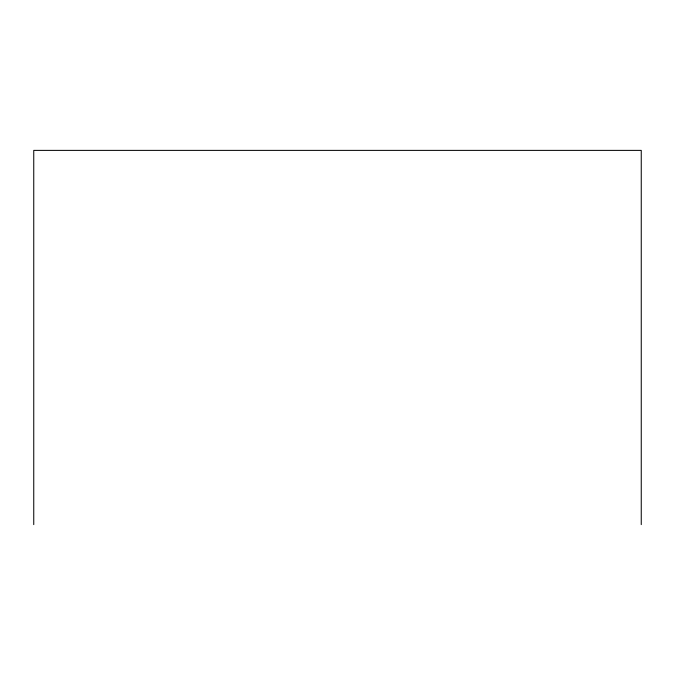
<?xml version="1.0" encoding="UTF-8"?>
<svg xmlns="http://www.w3.org/2000/svg" width="675" height="675" viewBox="0 0 675 675"><rect width="100%" height="100%" fill="white"/><g stroke="black" fill="none" stroke-linecap="round" stroke-linejoin="round"><path stroke-width="1.01" d="M641.25 524.618L641.25 150.382L33.75 150.382L33.75 524.618"/></g></svg>
